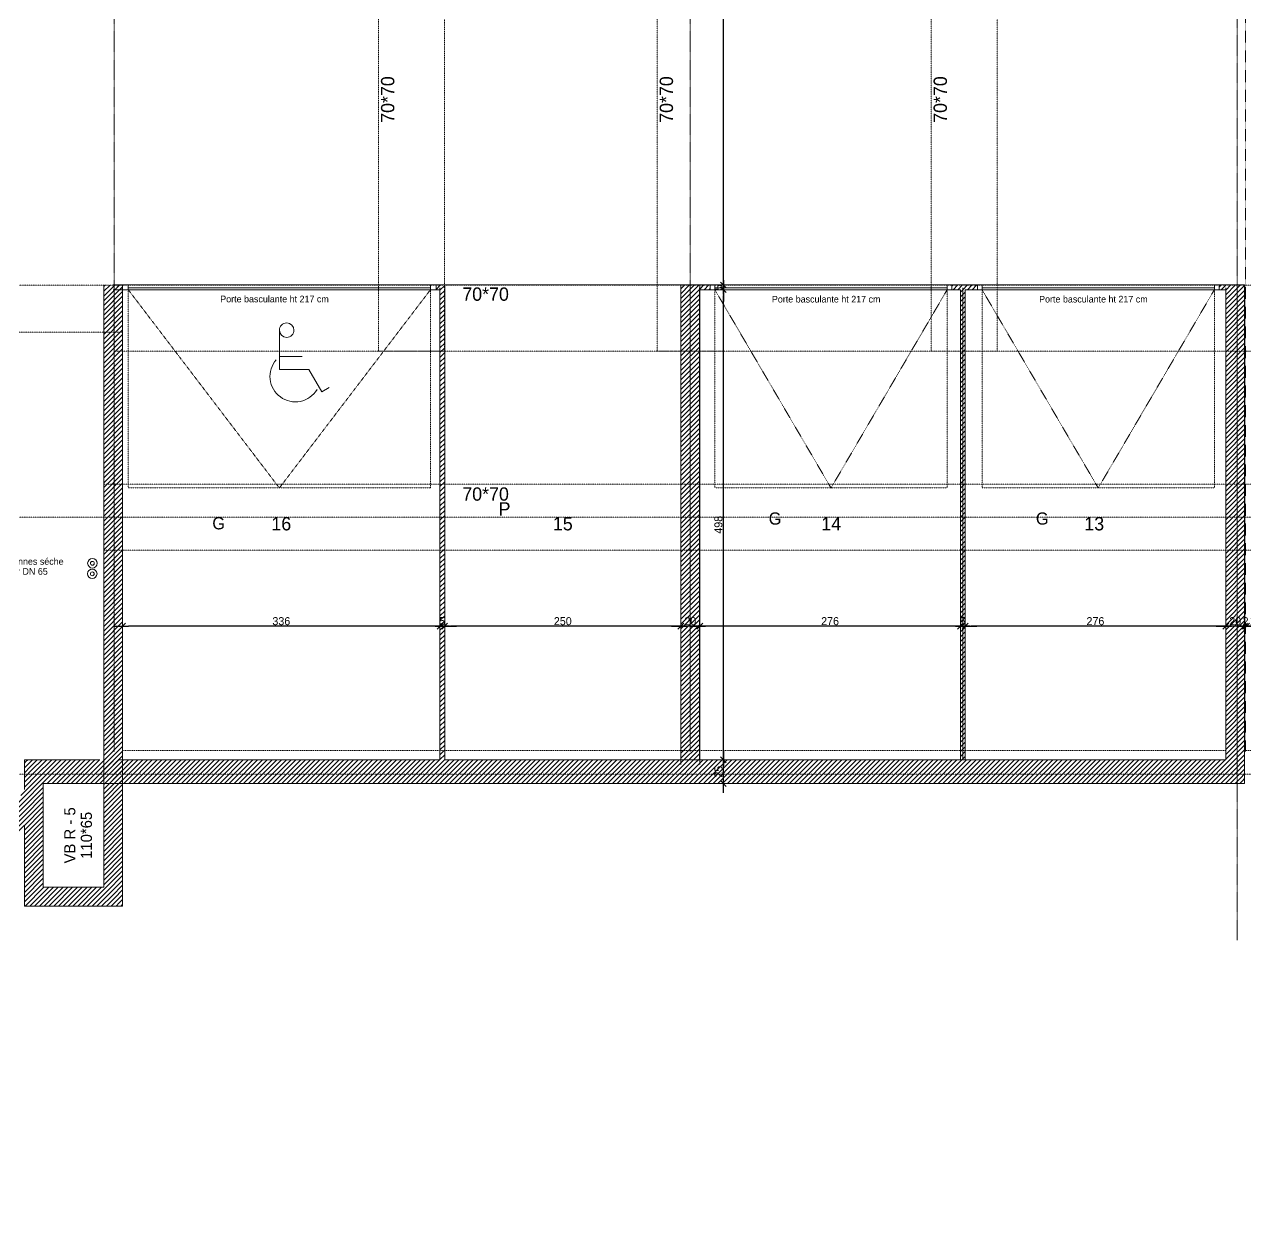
# Model space of a CAD drawing. Header units: millimetres. Extents: x -26249 to 60250, y -21218 to 23336.
# Drawn here: x 13909 to 15202, y -5840 to -4575 of the extents above; entities that cross this region are included whole.
import ezdxf

# ---------------------------------------------------------------- set-up
doc = ezdxf.new("R2010")
doc.units = ezdxf.units.MM
for name, pattern in [('Style de ligne -1', [0.41664, 0.20828, -0.20836]), ('Style de ligne -11', [0.3472222222222222, 0.20828, -0.1389422222222222]), ('Style de ligne -6', [1.0416400000000001, 0.625, -0.20828, 0.06943000000000005, -0.13893]), ('VW-01', [0.41656, 0.20828, -0.20828])]:
    doc.linetypes.add(name, pattern=pattern)
doc.layers.add('B BATI-structure', color=1, linetype='VW-01', lineweight=18, true_color=0xff0000)
doc.layers.add('C ANNOTATIONS-axes horizontaux', color=1, linetype='Style de ligne -1', lineweight=13, true_color=0xff0000)
for name, color, linetype, lineweight in [('B GÈnÈral_Hatch', 7, 'Continuous', 5), ('B Général', 7, 'Continuous', 5), ('C ANNOTATIONS-cotation', 7, 'Continuous', 5), ('C ANNOTATIONS-prestations', 7, 'Continuous', 5), ('C ANNOTATIONS-texte', 7, 'Continuous', 5)]:
    doc.layers.add(name, color=color, linetype=linetype, lineweight=lineweight)
doc.styles.add('Arial', font='arial.ttf')
doc.styles.add('Eurostile', font='')
doc.styles.get('Eurostile').set_extended_font_data('Eurostile')
doc.dimstyles.new('100é', dxfattribs={"dimtxt": 20.22960069444444, "dimasz": 6.232177734375, "dimexe": 10, "dimexo": 25, "dimgap": 1, "dimtad": 1, "dimdec": 1, "dimtxsty": 'Arial', "dimblk": 'VW_SLASH', "dimblk1": 'VW_SLASH', "dimblk2": 'VW_SLASH', "dimcen": 0, "dimdle": 10, "dimazin": 0, "dimtfac": 1, "dimtdec": 1, "dimtix": 1, "dimtmove": 0, "dimatfit": 0, "dimldrblk": 'VW_FILLEDARROW', "dimfxl": 25, "dimfxlon": 1, "dimfrac": 2, "dimtolj": 1, "dimarcsym": 0})
pattern_1 = [(45, (8993.103297041664, -8630.219421276397), (2.425347222222122, -2.645833333333339), [])]

# ---------------------------------------------------------------- blocks, each defined once
blk = doc.blocks.new('Porte basculante ht200.320')
at = {"layer": 'B Général', "color": 7, "linetype": 'Style de ligne -1', "lineweight": 5}
for p, q in [((-160, -2.500000000000091), (0, -212.5000000000001)), ((0, -212.5000000000001), (160, -2.500000000000091))]:
    blk.add_line(p, q, dxfattribs=at)
at = {"layer": 'B Général', "color": 7, "linetype": 'Continuous', "lineweight": 5, "flags": 128}
for points in [[(-166, 2.499999999999909), (166, 2.499999999999909), (166, -2.500000000000091), (-166, -2.500000000000091)], [(-160, 2.499999999999909), (160, 2.499999999999909), (160, -0.5000000000000909), (-160, -0.5000000000000909)]]:
    blk.add_lwpolyline(points, close=True, dxfattribs=at)
at = {"layer": 'B Général', "flags": 128}
for points in [[(-166, 2.499999999999909), (-160, 2.499999999999909), (-160, -2.499999999999909), (-166, -2.499999999999909)], [(160, 2.499999999999909), (166, 2.499999999999909), (166, -2.500000000000091), (160, -2.500000000000091)]]:
    blk.add_lwpolyline(points, close=True, dxfattribs=at)
at = {"layer": 'B Général', "color": 7, "linetype": 'Style de ligne -1', "lineweight": 5, "flags": 128}
blk.add_lwpolyline([(-160, -2.500000000000091), (160, -2.500000000000091), (160, -212.5000000000001), (-160, -212.5000000000001)], close=True, dxfattribs=at)
at = {"layer": 'B Général', "insert": (-71, -243.4166932508681), "char_height": 12.94150119357639, "attachment_point": 1, "line_spacing_factor": 0.8941417206159925, "style": 'Eurostile'}
blk.add_mtext('G', dxfattribs=at)
at = {"layer": 'C ANNOTATIONS-prestations', "insert": (-62.5811138648618, -8.82322347162345), "char_height": 7.059000651041666, "attachment_point": 1, "line_spacing_factor": 0.8941417206159927, "style": 'Eurostile'}
blk.add_mtext('Porte basculante ht 217 cm', dxfattribs=at)
blk = doc.blocks.new('Parking Spaces (2D)')
at = {"layer": 'B Général', "color": 7, "linetype": 'Continuous', "lineweight": 5}
for p, q in [((0, 0), (3.061616997868383e-14, 500)), ((278.5, 0), (278.5000000000001, 500)), ((557, 0), (557, 500)), ((0, 0), (557, 0))]:
    blk.add_line(p, q, dxfattribs=at)
at = {"layer": 'B Général', "color": 7, "extrusion": (0, 0, -1), "char_height": 14.11800130208333, "attachment_point": 5, "text_direction": (-1, 1.224646799147353e-16, 0), "line_spacing_factor": 0.8941417206159927, "style": 'Eurostile'}
for s, insert in [('13', (139.25, 250)), ('14', (417.75, 250))]:
    blk.add_mtext(s, dxfattribs=dict(at, insert=insert))
blk = doc.blocks.new('Parking Spaces (2D)-1')
at = {"layer": 'B Général', "color": 7, "linetype": 'Continuous', "lineweight": 5}
for p, q in [((0, 0), (3.061616997868383e-14, 500)), ((336, 0), (336.0000000000001, 500)), ((0, 0), (336, 0))]:
    blk.add_line(p, q, dxfattribs=at)
at = {"layer": 'B Général', "color": 7, "insert": (168, 250), "char_height": 14.11800130208333, "attachment_point": 5, "line_spacing_factor": 0.8941417206159927, "style": 'Eurostile'}
blk.add_mtext('16', dxfattribs=at)
blk = doc.blocks.new('Parking Spaces (2D)-2')
at = {"layer": 'B Général', "color": 7, "linetype": 'Continuous', "lineweight": 5}
for p, q in [((0, 0), (3.061616997868383e-14, 500)), ((250, 0), (250.0000000000001, 500)), ((0, 0), (250, 0))]:
    blk.add_line(p, q, dxfattribs=at)
at = {"layer": 'B Général', "color": 7, "insert": (125, 250), "char_height": 14.11800130208333, "attachment_point": 5, "line_spacing_factor": 0.8941417206159927, "style": 'Eurostile'}
blk.add_mtext('15', dxfattribs=at)
blk = doc.blocks.new('Hand.')
at = {"layer": 'B Général', "color": 7, "linetype": 'Continuous', "lineweight": 5}
for p, q in [((-21.33120548350926, 34.10697281318426), (-21.33120548350926, -7.404918915648887)), ((-21.33120548350926, 6.281718206983351), (2.650264731222705, 6.281718206983351)), ((-21.33120548350926, -7.404918915648887), (9.864536625747132, -7.404918915648887)), ((9.864536625747132, -7.404918915648887), (23.54046165502805, -31.09229102974641)), ((23.54046165502805, -31.09229102974641), (31.32298587851983, -26.59905233533937))]:
    blk.add_line(p, q, dxfattribs=at)
at = {"layer": 'B Général', "color": 7, "linetype": 'Continuous', "lineweight": 5, "flags": 128}
blk.add_lwpolyline([(-13.66024313675516, 26.43601046643016, -0.4142135623730951), (-21.33120548350926, 34.10697281318426, -0.4142135623730951), (-13.66024313675516, 41.77793515993835, -0.4142135623730951), (-5.989280790001066, 34.10697281318426, -0.4142135623730951)], format="xyb", close=True, dxfattribs=at)
blk.add_lwpolyline([(18.44175404205307, -28.81940461210615), (18.44175404205009, -28.81940461211111, -0.4406218276579611), (-20.35704550144003, -36.60313123860304), (-20.35704550144474, -36.6031312385996, -0.4406218276580906), (-24.64905437158377, 2.735296615985862)], format="xyb", dxfattribs=at)
blk = doc.blocks.new('Porte basculante ht200cm')
at = {"layer": 'B Général', "color": 7, "linetype": 'Style de ligne -1', "lineweight": 5}
for p, q in [((-123, -2.5), (0, -212.5)), ((0, -212.5), (123, -2.5))]:
    blk.add_line(p, q, dxfattribs=at)
at = {"layer": 'B Général', "color": 7, "linetype": 'Continuous', "lineweight": 5, "flags": 128}
for points in [[(-128, 2.5), (128, 2.5), (128, -2.5), (-128, -2.5)], [(-123, 2.5), (123, 2.5), (123, -0.5), (-123, -0.5)]]:
    blk.add_lwpolyline(points, close=True, dxfattribs=at)
at = {"layer": 'B Général', "flags": 128}
for points in [[(-128, 2.5), (-123, 2.5), (-123, -2.5), (-128, -2.5)], [(123, 2.5), (128, 2.5), (128, -2.5), (123, -2.5)]]:
    blk.add_lwpolyline(points, close=True, dxfattribs=at)
at = {"layer": 'B Général', "color": 7, "linetype": 'Style de ligne -1', "lineweight": 5, "flags": 128}
blk.add_lwpolyline([(-123, -2.5), (123, -2.5), (123, -212.5), (-123, -212.5)], close=True, dxfattribs=at)
at = {"layer": 'B Général', "insert": (-66, -238.416693250868), "char_height": 12.94150119357639, "attachment_point": 1, "line_spacing_factor": 0.8941417206159925, "style": 'Eurostile'}
blk.add_mtext('G', dxfattribs=at)
at = {"layer": 'C ANNOTATIONS-prestations', "insert": (-62.5811138648618, -8.981973471623414), "char_height": 7.059000651041666, "attachment_point": 1, "line_spacing_factor": 0.8941417206159927, "style": 'Eurostile'}
blk.add_mtext('Porte basculante ht 217 cm', dxfattribs=at)
blk = doc.blocks.new('xi.colonneef')
at = {"layer": 'B Général', "color": 7, "lineweight": 18}
for radius in [5, 2]:
    blk.add_circle((0, 0), radius, dxfattribs=at)
blk = doc.blocks.new('VW_SLASH')
at = {"color": 0, "linetype": 'ByBlock', "lineweight": -2}
blk.add_line((1.604575547459553, 0), (-1, 0), dxfattribs=at)
at = {"color": 0, "linetype": 'Continuous', "lineweight": 20, "flags": 128}
blk.add_lwpolyline([(0.5004275603173453, 0.5004275603173451), (-0.5004275603173451, -0.5004275603173453)], dxfattribs=at)
blk = doc.blocks.new('*D650')
at = {"layer": 'C ANNOTATIONS-cotation', "color": 0, "linetype": 'Continuous', "lineweight": -2, "transparency": 16777216}
blk.add_line((14342.83787053839, -5212.219421276397), (14019.29507442239, -5212.219421276397), dxfattribs=at)
at = {"layer": 'Defpoints', "color": 0, "linetype": 'Continuous', "transparency": 16777216}
for p in [(14013.06289668801, -5212.219421276397), (14013.06289668801, -5261.219421276397), (14349.07004827276, -5283.219421276397)]:
    blk.add_point(p, dxfattribs=at)
at = {"layer": 'C ANNOTATIONS-cotation', "color": 0, "linetype": 'Continuous', "lineweight": -2, "transparency": 16777216, "xscale": 6.232177734375, "yscale": 6.232177734375, "zscale": 6.232177734375, "rotation": 180}
blk.add_blockref('VW_SLASH', (14013.06289668801, -5212.219421276397), dxfattribs=at)
at = {"layer": 'C ANNOTATIONS-cotation', "color": 0, "linetype": 'Continuous', "lineweight": -2, "transparency": 16777216, "xscale": 6.232177734375, "yscale": 6.232177734375, "zscale": 6.232177734375}
blk.add_blockref('VW_SLASH', (14349.07004827276, -5212.219421276397), dxfattribs=at)
at = {"layer": 'C ANNOTATIONS-cotation', "color": 0, "linetype": 'Continuous', "lineweight": 5, "transparency": 16777216, "insert": (14181.06647248039, -5206.984020885772), "char_height": 8.47080078125, "attachment_point": 5, "style": 'Eurostile'}
blk.add_mtext('\\A1;336', dxfattribs=at)
blk = doc.blocks.new('VW_FILLEDARROW')
at = {"linetype": 'Continuous', "lineweight": 0}
blk.add_hatch(color=0, dxfattribs=at).paths.add_polyline_path([(-1.604477611940299, 0.4299184803932193), (0, 0), (-1.604477611940298, -0.4299184803932197)])
at = {"color": 0, "linetype": 'Continuous', "lineweight": 5, "flags": 128}
blk.add_lwpolyline([(-1.604477611940299, 0.4299184803932193), (0, 0), (-1.604477611940298, -0.4299184803932197)], close=True, dxfattribs=at)
blk = doc.blocks.new('*D651')
at = {"layer": 'C ANNOTATIONS-cotation', "color": 0, "linetype": 'Continuous', "lineweight": -2, "transparency": 16777216}
for p, q in [((14342.83787053839, -5212.219421276397), (14336.60569280401, -5212.219421276397)), ((14354.06721992768, -5212.219421276397), (14349.07004827276, -5212.219421276397)), ((14360.29939766205, -5212.219421276397), (14366.53157539643, -5212.219421276397))]:
    blk.add_line(p, q, dxfattribs=at)
at = {"layer": 'Defpoints', "color": 0, "linetype": 'Continuous', "transparency": 16777216}
for p in [(14349.07004827276, -5212.219421276397), (14349.07004827276, -5283.219421276397), (14354.06721992768, -5286.104539676555)]:
    blk.add_point(p, dxfattribs=at)
at = {"layer": 'C ANNOTATIONS-cotation', "color": 0, "linetype": 'Continuous', "lineweight": -2, "transparency": 16777216, "xscale": 6.232177734375, "yscale": 6.232177734375, "zscale": 6.232177734375}
blk.add_blockref('VW_SLASH', (14349.07004827276, -5212.219421276397), dxfattribs=at)
at = {"layer": 'C ANNOTATIONS-cotation', "color": 0, "linetype": 'Continuous', "lineweight": -2, "transparency": 16777216, "xscale": 6.232177734375, "yscale": 6.232177734375, "zscale": 6.232177734375, "rotation": 180}
blk.add_blockref('VW_SLASH', (14354.06721992768, -5212.219421276397), dxfattribs=at)
at = {"layer": 'C ANNOTATIONS-cotation', "color": 0, "linetype": 'Continuous', "lineweight": 5, "transparency": 16777216, "insert": (14351.56863410022, -5206.984020885772), "char_height": 8.47080078125, "attachment_point": 5, "style": 'Eurostile'}
blk.add_mtext('\\A1;5', dxfattribs=at)
blk = doc.blocks.new('*D652')
at = {"layer": 'C ANNOTATIONS-cotation', "color": 0, "linetype": 'Continuous', "lineweight": -2, "transparency": 16777216}
blk.add_line((14597.8350421933, -5212.219421276397), (14360.29939766205, -5212.219421276397), dxfattribs=at)
at = {"layer": 'Defpoints', "color": 0, "linetype": 'Continuous', "transparency": 16777216}
for p in [(14354.06721992768, -5212.219421276397), (14604.06721992768, -5274.719421276397), (14354.06721992768, -5286.104539676555)]:
    blk.add_point(p, dxfattribs=at)
at = {"layer": 'C ANNOTATIONS-cotation', "color": 0, "linetype": 'Continuous', "lineweight": -2, "transparency": 16777216, "xscale": 6.232177734375, "yscale": 6.232177734375, "zscale": 6.232177734375, "rotation": 180}
blk.add_blockref('VW_SLASH', (14354.06721992768, -5212.219421276397), dxfattribs=at)
at = {"layer": 'C ANNOTATIONS-cotation', "color": 0, "linetype": 'Continuous', "lineweight": -2, "transparency": 16777216, "xscale": 6.232177734375, "yscale": 6.232177734375, "zscale": 6.232177734375}
blk.add_blockref('VW_SLASH', (14604.06721992768, -5212.219421276397), dxfattribs=at)
at = {"layer": 'C ANNOTATIONS-cotation', "color": 0, "linetype": 'Continuous', "lineweight": 5, "transparency": 16777216, "insert": (14479.06721992768, -5206.984020885772), "char_height": 8.47080078125, "attachment_point": 5, "style": 'Eurostile'}
blk.add_mtext('\\A1;250', dxfattribs=at)
blk = doc.blocks.new('*D653')
at = {"layer": 'C ANNOTATIONS-cotation', "color": 0, "linetype": 'Continuous', "lineweight": -2, "transparency": 16777216}
blk.add_line((14617.83584297191, -5212.219421276397), (14610.29939766205, -5212.219421276397), dxfattribs=at)
at = {"layer": 'Defpoints', "color": 0, "linetype": 'Continuous', "transparency": 16777216}
for p in [(14604.06721992768, -5212.219421276397), (14604.06721992768, -5274.719421276397), (14624.06802070629, -5280.719421276397)]:
    blk.add_point(p, dxfattribs=at)
at = {"layer": 'C ANNOTATIONS-cotation', "color": 0, "linetype": 'Continuous', "lineweight": -2, "transparency": 16777216, "xscale": 6.232177734375, "yscale": 6.232177734375, "zscale": 6.232177734375, "rotation": 180}
blk.add_blockref('VW_SLASH', (14604.06721992768, -5212.219421276397), dxfattribs=at)
at = {"layer": 'C ANNOTATIONS-cotation', "color": 0, "linetype": 'Continuous', "lineweight": -2, "transparency": 16777216, "xscale": 6.232177734375, "yscale": 6.232177734375, "zscale": 6.232177734375}
blk.add_blockref('VW_SLASH', (14624.06802070629, -5212.219421276397), dxfattribs=at)
at = {"layer": 'C ANNOTATIONS-cotation', "color": 0, "linetype": 'Continuous', "lineweight": 5, "transparency": 16777216, "insert": (14614.06762031698, -5206.984020885772), "char_height": 8.47080078125, "attachment_point": 5, "style": 'Eurostile'}
blk.add_mtext('\\A1;20', dxfattribs=at)
blk = doc.blocks.new('*D654')
at = {"layer": 'C ANNOTATIONS-cotation', "color": 0, "linetype": 'Continuous', "lineweight": -2, "transparency": 16777216}
blk.add_line((14893.79752060093, -5212.219421276397), (14630.30019844066, -5212.219421276397), dxfattribs=at)
at = {"layer": 'Defpoints', "color": 0, "linetype": 'Continuous', "transparency": 16777216}
for p in [(14624.06802070629, -5212.219421276397), (14624.06802070629, -5280.719421276397), (14900.02969833531, -5311.383873780074)]:
    blk.add_point(p, dxfattribs=at)
at = {"layer": 'C ANNOTATIONS-cotation', "color": 0, "linetype": 'Continuous', "lineweight": -2, "transparency": 16777216, "xscale": 6.232177734375, "yscale": 6.232177734375, "zscale": 6.232177734375, "rotation": 180}
blk.add_blockref('VW_SLASH', (14624.06802070629, -5212.219421276397), dxfattribs=at)
at = {"layer": 'C ANNOTATIONS-cotation', "color": 0, "linetype": 'Continuous', "lineweight": -2, "transparency": 16777216, "xscale": 6.232177734375, "yscale": 6.232177734375, "zscale": 6.232177734375}
blk.add_blockref('VW_SLASH', (14900.02969833531, -5212.219421276397), dxfattribs=at)
at = {"layer": 'C ANNOTATIONS-cotation', "color": 0, "linetype": 'Continuous', "lineweight": 5, "transparency": 16777216, "insert": (14762.0488595208, -5206.984020885772), "char_height": 8.47080078125, "attachment_point": 5, "style": 'Eurostile'}
blk.add_mtext('\\A1;276', dxfattribs=at)
blk = doc.blocks.new('*D655')
at = {"layer": 'C ANNOTATIONS-cotation', "color": 0, "linetype": 'Continuous', "lineweight": -2, "transparency": 16777216}
for p, q in [((14893.79752060093, -5212.219421276397), (14887.56534286656, -5212.219421276397)), ((14905.0296983353, -5212.219421276397), (14900.02969833531, -5212.219421276397)), ((14911.26187606968, -5212.219421276397), (14917.49405380405, -5212.219421276397))]:
    blk.add_line(p, q, dxfattribs=at)
at = {"layer": 'Defpoints', "color": 0, "linetype": 'Continuous', "transparency": 16777216}
for p in [(14900.02969833531, -5212.219421276397), (14900.02969833531, -5311.383873780074), (14905.0296983353, -5311.219421276397)]:
    blk.add_point(p, dxfattribs=at)
at = {"layer": 'C ANNOTATIONS-cotation', "color": 0, "linetype": 'Continuous', "lineweight": -2, "transparency": 16777216, "xscale": 6.232177734375, "yscale": 6.232177734375, "zscale": 6.232177734375}
blk.add_blockref('VW_SLASH', (14900.02969833531, -5212.219421276397), dxfattribs=at)
at = {"layer": 'C ANNOTATIONS-cotation', "color": 0, "linetype": 'Continuous', "lineweight": -2, "transparency": 16777216, "xscale": 6.232177734375, "yscale": 6.232177734375, "zscale": 6.232177734375, "rotation": 180}
blk.add_blockref('VW_SLASH', (14905.0296983353, -5212.219421276397), dxfattribs=at)
at = {"layer": 'C ANNOTATIONS-cotation', "color": 0, "linetype": 'Continuous', "lineweight": 5, "transparency": 16777216, "insert": (14902.52969833531, -5206.984020885772), "char_height": 8.47080078125, "attachment_point": 5, "style": 'Eurostile'}
blk.add_mtext('\\A1;5', dxfattribs=at)
blk = doc.blocks.new('*D656')
at = {"layer": 'C ANNOTATIONS-cotation', "color": 0, "linetype": 'Continuous', "lineweight": -2, "transparency": 16777216}
blk.add_line((15174.75919823397, -5212.219421276397), (14911.26187606968, -5212.219421276397), dxfattribs=at)
at = {"layer": 'Defpoints', "color": 0, "linetype": 'Continuous', "transparency": 16777216}
for p in [(14905.0296983353, -5212.219421276397), (15180.99137596835, -5300.819421289743), (14905.0296983353, -5311.219421276397)]:
    blk.add_point(p, dxfattribs=at)
at = {"layer": 'C ANNOTATIONS-cotation', "color": 0, "linetype": 'Continuous', "lineweight": -2, "transparency": 16777216, "xscale": 6.232177734375, "yscale": 6.232177734375, "zscale": 6.232177734375, "rotation": 180}
blk.add_blockref('VW_SLASH', (14905.0296983353, -5212.219421276397), dxfattribs=at)
at = {"layer": 'C ANNOTATIONS-cotation', "color": 0, "linetype": 'Continuous', "lineweight": -2, "transparency": 16777216, "xscale": 6.232177734375, "yscale": 6.232177734375, "zscale": 6.232177734375}
blk.add_blockref('VW_SLASH', (15180.99137596835, -5212.219421276397), dxfattribs=at)
at = {"layer": 'C ANNOTATIONS-cotation', "color": 0, "linetype": 'Continuous', "lineweight": 5, "transparency": 16777216, "insert": (15043.01053715183, -5206.984020885772), "char_height": 8.47080078125, "attachment_point": 5, "style": 'Eurostile'}
blk.add_mtext('\\A1;276', dxfattribs=at)
blk = doc.blocks.new('*D657')
at = {"layer": 'C ANNOTATIONS-cotation', "color": 0, "linetype": 'Continuous', "lineweight": -2, "transparency": 16777216}
blk.add_line((15194.75919825426, -5212.219421276397), (15187.22355370272, -5212.219421276397), dxfattribs=at)
at = {"layer": 'Defpoints', "color": 0, "linetype": 'Continuous', "transparency": 16777216}
for p in [(15180.99137596835, -5212.219421276397), (15180.99137596835, -5300.819421289743), (15200.99137598864, -5300.819421289714)]:
    blk.add_point(p, dxfattribs=at)
at = {"layer": 'C ANNOTATIONS-cotation', "color": 0, "linetype": 'Continuous', "lineweight": -2, "transparency": 16777216, "xscale": 6.232177734375, "yscale": 6.232177734375, "zscale": 6.232177734375, "rotation": 180}
blk.add_blockref('VW_SLASH', (15180.99137596835, -5212.219421276397), dxfattribs=at)
at = {"layer": 'C ANNOTATIONS-cotation', "color": 0, "linetype": 'Continuous', "lineweight": -2, "transparency": 16777216, "xscale": 6.232177734375, "yscale": 6.232177734375, "zscale": 6.232177734375}
blk.add_blockref('VW_SLASH', (15200.99137598864, -5212.219421276397), dxfattribs=at)
at = {"layer": 'C ANNOTATIONS-cotation', "color": 0, "linetype": 'Continuous', "lineweight": 5, "transparency": 16777216, "insert": (15190.99137597849, -5206.984020885772), "char_height": 8.47080078125, "attachment_point": 5, "style": 'Eurostile'}
blk.add_mtext('\\A1;20', dxfattribs=at)
blk = doc.blocks.new('*D658')
at = {"layer": 'C ANNOTATIONS-cotation', "color": 0, "linetype": 'Continuous', "lineweight": -2, "transparency": 16777216}
for p, q in [((15194.75919825426, -5212.219421276397), (15188.52702051989, -5212.219421276397)), ((15202.99137598276, -5212.219421276397), (15200.99137598864, -5212.219421276397)), ((15209.22355371714, -5212.219421276397), (15215.45573145151, -5212.219421276397))]:
    blk.add_line(p, q, dxfattribs=at)
at = {"layer": 'Defpoints', "color": 0, "linetype": 'Continuous', "transparency": 16777216}
for p in [(15200.99137598864, -5212.219421276397), (15200.99137598864, -5300.819421289714), (15202.99137598276, -5300.819421289714)]:
    blk.add_point(p, dxfattribs=at)
at = {"layer": 'C ANNOTATIONS-cotation', "color": 0, "linetype": 'Continuous', "lineweight": -2, "transparency": 16777216, "xscale": 6.232177734375, "yscale": 6.232177734375, "zscale": 6.232177734375, "rotation": 180}
blk.add_blockref('VW_SLASH', (15202.99137598276, -5212.219421276397), dxfattribs=at)
at = {"layer": 'C ANNOTATIONS-cotation', "color": 0, "linetype": 'Continuous', "lineweight": -2, "transparency": 16777216, "xscale": 6.232177734375, "yscale": 6.232177734375, "zscale": 6.232177734375}
blk.add_blockref('VW_SLASH', (15200.99137598864, -5212.219421276397), dxfattribs=at)
at = {"layer": 'C ANNOTATIONS-cotation', "color": 0, "linetype": 'Continuous', "lineweight": 5, "transparency": 16777216, "insert": (15201.9913759857, -5206.984020885772), "char_height": 8.47080078125, "attachment_point": 5, "style": 'Eurostile'}
blk.add_mtext('\\A1;2', dxfattribs=at)
blk = doc.blocks.new('*D659')
at = {"layer": 'C ANNOTATIONS-cotation', "color": 0, "linetype": 'Continuous', "lineweight": -2, "transparency": 16777216}
blk.add_line((15216.75919822798, -5212.219421276397), (15209.22355371714, -5212.219421276397), dxfattribs=at)
at = {"layer": 'Defpoints', "color": 0, "linetype": 'Continuous', "transparency": 16777216}
for p in [(15202.99137598276, -5212.219421276397), (15202.99137598276, -5300.819421289714), (15222.99137596236, -5296.219421276397)]:
    blk.add_point(p, dxfattribs=at)
at = {"layer": 'C ANNOTATIONS-cotation', "color": 0, "linetype": 'Continuous', "lineweight": -2, "transparency": 16777216, "xscale": 6.232177734375, "yscale": 6.232177734375, "zscale": 6.232177734375, "rotation": 180}
blk.add_blockref('VW_SLASH', (15202.99137598276, -5212.219421276397), dxfattribs=at)
at = {"layer": 'C ANNOTATIONS-cotation', "color": 0, "linetype": 'Continuous', "lineweight": -2, "transparency": 16777216, "xscale": 6.232177734375, "yscale": 6.232177734375, "zscale": 6.232177734375}
blk.add_blockref('VW_SLASH', (15222.99137596236, -5212.219421276397), dxfattribs=at)
at = {"layer": 'C ANNOTATIONS-cotation', "color": 0, "linetype": 'Continuous', "lineweight": 5, "transparency": 16777216, "insert": (15212.99137597256, -5206.984020885772), "char_height": 8.47080078125, "attachment_point": 5, "style": 'Eurostile'}
blk.add_mtext('\\A1;20', dxfattribs=at)
blk = doc.blocks.new('*D679')
at = {"layer": 'C ANNOTATIONS-cotation', "color": 0, "linetype": 'Continuous', "lineweight": -2, "transparency": 16777216}
blk.add_line((14649.10329704166, -4844.598392180698), (14649.10329704166, -4257.062694505697), dxfattribs=at)
at = {"layer": 'Defpoints', "color": 0, "linetype": 'Continuous', "transparency": 16777216}
for p in [(14649.10329704166, -4250.830516771322), (14677.10329704166, -4250.830516771322), (14683.10329704166, -4850.830569915073)]:
    blk.add_point(p, dxfattribs=at)
at = {"layer": 'C ANNOTATIONS-cotation', "color": 0, "linetype": 'Continuous', "lineweight": -2, "transparency": 16777216, "xscale": 6.232177734375, "yscale": 6.232177734375, "zscale": 6.232177734375}
for p, rotation in [((14649.10329704166, -4250.830516771322), 90), ((14649.10329704166, -4850.830569915073), 270)]:
    blk.add_blockref('VW_SLASH', p, dxfattribs=dict(at, rotation=rotation))
at = {"layer": 'C ANNOTATIONS-cotation', "color": 0, "linetype": 'Continuous', "lineweight": 5, "transparency": 16777216, "insert": (14643.86789665104, -4550.830543343195), "char_height": 8.47080078125, "attachment_point": 5, "rotation": 90, "style": 'Eurostile'}
blk.add_mtext('\\A1;600', dxfattribs=at)
blk = doc.blocks.new('*D680')
at = {"layer": 'C ANNOTATIONS-cotation', "color": 0, "linetype": 'Continuous', "lineweight": -2, "transparency": 16777216}
for p, q in [((14649.10329704166, -4844.598392180698), (14649.10329704166, -4838.366214446323)), ((14649.10329704166, -4855.830569915073), (14649.10329704166, -4850.830569915073)), ((14649.10329704166, -4862.062747649448), (14649.10329704166, -4868.294925383823))]:
    blk.add_line(p, q, dxfattribs=at)
at = {"layer": 'Defpoints', "color": 0, "linetype": 'Continuous', "transparency": 16777216}
for p in [(14649.10329704166, -4850.830569915073), (14683.10329704166, -4850.830569915073), (14683.10329704166, -4855.830569915073)]:
    blk.add_point(p, dxfattribs=at)
at = {"layer": 'C ANNOTATIONS-cotation', "color": 0, "linetype": 'Continuous', "lineweight": -2, "transparency": 16777216, "xscale": 6.232177734375, "yscale": 6.232177734375, "zscale": 6.232177734375}
for p, rotation in [((14649.10329704166, -4850.830569915073), 270), ((14649.10329704166, -4855.830569915073), 90)]:
    blk.add_blockref('VW_SLASH', p, dxfattribs=dict(at, rotation=rotation))
at = {"layer": 'C ANNOTATIONS-cotation', "color": 0, "linetype": 'Continuous', "lineweight": 5, "transparency": 16777216, "insert": (14643.86789665104, -4853.330569915071), "char_height": 8.47080078125, "attachment_point": 5, "rotation": 90, "style": 'Eurostile'}
blk.add_mtext('\\A1;5', dxfattribs=at)
blk = doc.blocks.new('*D681')
at = {"layer": 'C ANNOTATIONS-cotation', "color": 0, "linetype": 'Continuous', "lineweight": -2, "transparency": 16777216}
blk.add_line((14649.10329704166, -5347.598338739026), (14649.10329704166, -4862.062747649448), dxfattribs=at)
at = {"layer": 'Defpoints', "color": 0, "linetype": 'Continuous', "transparency": 16777216}
for p in [(14649.10329704166, -4855.830569915073), (14683.10329704166, -4855.830569915073), (14702.60329704166, -5353.830516473401)]:
    blk.add_point(p, dxfattribs=at)
at = {"layer": 'C ANNOTATIONS-cotation', "color": 0, "linetype": 'Continuous', "lineweight": -2, "transparency": 16777216, "xscale": 6.232177734375, "yscale": 6.232177734375, "zscale": 6.232177734375}
for p, rotation in [((14649.10329704166, -4855.830569915073), 90), ((14649.10329704166, -5353.830516473401), 270)]:
    blk.add_blockref('VW_SLASH', p, dxfattribs=dict(at, rotation=rotation))
at = {"layer": 'C ANNOTATIONS-cotation', "color": 0, "linetype": 'Continuous', "lineweight": 5, "transparency": 16777216, "insert": (14643.86789665104, -5104.830543194234), "char_height": 8.47080078125, "attachment_point": 5, "rotation": 90, "style": 'Eurostile'}
blk.add_mtext('\\A1;498', dxfattribs=at)
blk = doc.blocks.new('*D682')
at = {"layer": 'C ANNOTATIONS-cotation', "color": 0, "linetype": 'Continuous', "lineweight": -2, "transparency": 16777216}
blk.add_line((14649.10329704166, -5372.560640654106), (14649.10329704166, -5360.062694207776), dxfattribs=at)
at = {"layer": 'Defpoints', "color": 0, "linetype": 'Continuous', "transparency": 16777216}
for p in [(14649.10329704166, -5353.830516473401), (14702.60329704166, -5353.830516473401), (14702.60329704166, -5378.792818388481)]:
    blk.add_point(p, dxfattribs=at)
at = {"layer": 'C ANNOTATIONS-cotation', "color": 0, "linetype": 'Continuous', "lineweight": -2, "transparency": 16777216, "xscale": 6.232177734375, "yscale": 6.232177734375, "zscale": 6.232177734375}
for p, rotation in [((14649.10329704166, -5353.830516473401), 90), ((14649.10329704166, -5378.792818388481), 270)]:
    blk.add_blockref('VW_SLASH', p, dxfattribs=dict(at, rotation=rotation))
at = {"layer": 'C ANNOTATIONS-cotation', "color": 0, "linetype": 'Continuous', "lineweight": 5, "transparency": 16777216, "insert": (14643.86789665104, -5366.311667430939), "char_height": 8.47080078125, "attachment_point": 5, "rotation": 90, "style": 'Eurostile'}
blk.add_mtext('\\A1;25', dxfattribs=at)
blk = doc.blocks.new('Groupe-63-1')
at = {"layer": 'B Général', "color": 1, "linetype": 'Style de ligne -11', "lineweight": 13}
blk.add_line((-1456.924575214318, -1173.929897176183), (-1456.924575214318, 946.0701028238575), dxfattribs=at)

msp = doc.modelspace()

# ---------------------------------------------------------------- hatches: boundary and pattern name
at = {"layer": 'B GÈnÈral_Hatch', "linetype": 'Continuous', "lineweight": 5}
h = msp.add_hatch(dxfattribs=at)
h.set_pattern_fill('50_BETON', style=0, pattern_type=2)
h.set_pattern_definition(pattern_1)
edge = h.paths.add_edge_path()
edge.add_line((13909.06939541267, -5423.13846420421), (13909.06939541265, -5385.257687125907))
edge.add_line((13909.06939541265, -5385.257687125908), (13909.06939541166, -5385.25768712756))
edge.add_arc((13144.05377476975, -4928.495057118629), 890.9999999993312, 245.3290232851314, 329.16013142438726, ccw=False)
edge.add_line((12772.1443037817, -5738.164338608425), (12772.14430378309, -5738.16433860906))
edge.add_line((12772.14430378309, -5738.164338609062), (12772.1443037817, -5738.164338608425))
edge.add_arc((13144.05377476975, -4928.495057118627), 890.9999999993319, 161.4979151460762, 245.3290232851314, ccw=False)
edge.add_line((12299.10768597708, -4645.745862543661), (12299.10768597771, -4645.745862541768))
edge.add_line((12299.10768597772, -4645.745862541769), (12280.04859103491, -4639.67670161103))
edge.add_arc((13144.05377476666, -4928.495057119913), 910.9999999968106, 161.5163264275236, 244.3152232521128)
edge.add_arc((13144.05377477177, -4928.495057122496), 910.9999999966991, 244.3152232517529, 327.1141200763548)
h = msp.add_hatch(dxfattribs=at)
h.set_pattern_fill('50_BETON', style=0, pattern_type=2)
h.set_pattern_definition(pattern_1)
h.paths.add_polyline_path([(13993.06925368764, -4850.848516930457), (13993.06420182325, -5488.830517377952), (14013.06404345376, -5508.830515508622), (14013.06925368702, -4850.84867530058)])
h = msp.add_hatch(dxfattribs=at)
h.set_pattern_fill('50_BETON', style=0, pattern_type=2)
h.set_pattern_definition(pattern_1)
h.paths.add_polyline_path([(14003.06923369724, -4850.830650671731), (14003.0692343691, -4855.830650671731), (14012.99891948009, -4855.830649337457), (14012.99891880822, -4850.830649337457)])
h = msp.add_hatch(dxfattribs=at)
h.set_pattern_fill('50_BETON', style=0, pattern_type=2)
h.set_pattern_definition(pattern_1)
h.paths.add_polyline_path([(14349.0672199206, -4855.830604179186), (14354.0672199206, -4850.830603507324), (14344.99891880822, -4850.830604725852), (14344.99891948008, -4855.830604725852)])
h = msp.add_hatch(dxfattribs=at)
h.set_pattern_fill('50_BETON', style=0, pattern_type=2)
h.set_pattern_definition(pattern_1)
h.paths.add_polyline_path([(14354.0672199206, -4850.830603507324), (14349.0672199206, -4855.830604179186), (14349.0672199206, -5353.792818554555), (14354.0672199206, -5353.792818554555)])
h = msp.add_hatch(dxfattribs=at)
h.set_pattern_fill('50_BETON', style=0, pattern_type=2)
h.set_pattern_definition(pattern_1)
h.paths.add_polyline_path([(14624.06802067405, -4850.830569912034), (14604.06802067405, -4850.830569912034), (14604.06802067405, -5358.792818908059), (14624.06802067405, -5358.792818908056)])
h = msp.add_hatch(dxfattribs=at)
h.set_pattern_fill('50_BETON', style=0, pattern_type=2)
h.set_pattern_definition(pattern_1)
h.paths.add_polyline_path([(14624.06802067405, -4850.830569912034), (14624.06802067405, -4855.830569912034), (14635.06802066186, -4855.830569912034), (14635.06802066186, -4850.830569912034)])
h = msp.add_hatch(dxfattribs=at)
h.set_pattern_fill('50_BETON', style=0, pattern_type=2)
h.set_pattern_definition(pattern_1)
h.paths.add_polyline_path([(14891.06802066186, -4850.830569912036), (14891.06802066186, -4855.830569912036), (14917.99137598604, -4855.830569912036), (14917.99137598604, -4850.830569912036)])
h = msp.add_hatch(dxfattribs=at)
h.set_pattern_fill('50_BETON', style=0, pattern_type=2)
h.set_pattern_definition(pattern_1)
h.paths.add_polyline_path([(14900.02969833724, -5353.792818554561), (14905.02969833724, -5353.792818554561), (14905.02969833725, -4855.830569912036), (14900.02969833725, -4855.830569912036)])
h = msp.add_hatch(dxfattribs=at)
h.set_pattern_fill('50_BETON', style=0, pattern_type=2)
h.set_pattern_definition(pattern_1)
h.paths.add_polyline_path([(15173.99137598604, -4850.830569912037), (15173.99137598604, -4855.830569912037), (15180.99137597066, -4855.830569912037), (15180.99137597066, -4850.830569912037)])
h = msp.add_hatch(dxfattribs=at)
h.set_pattern_fill('50_BETON', style=0, pattern_type=2)
h.set_pattern_definition(pattern_1)
h.paths.add_polyline_path([(15180.99137597066, -4850.830522903208), (15180.99137597066, -5353.792818554562), (15200.99137597066, -5378.792818554564), (15200.99137597066, -4850.830522903208)])
h = msp.add_hatch(dxfattribs=at)
h.set_pattern_fill('50_BETON', style=0, pattern_type=2)
h.set_pattern_definition(pattern_1)
h.paths.add_polyline_path([(13909.06939541265, -5353.792818554552), (13929.06939541265, -5378.792818554552), (15200.99137597066, -5378.792818554564), (15180.99137597066, -5353.792818554562)])
h = msp.add_hatch(dxfattribs=at)
h.set_pattern_fill('50_BETON', style=0, pattern_type=2)
h.set_pattern_definition(pattern_1)
h.paths.add_polyline_path([(13909.06939541265, -5508.83052522871), (13929.06939541265, -5488.830523359366), (13929.06939541265, -5378.792818554552), (13909.06939541265, -5353.792818554552)])
h = msp.add_hatch(dxfattribs=at)
h.set_pattern_fill('50_BETON', style=0, pattern_type=2)
h.set_pattern_definition(pattern_1)
h.paths.add_polyline_path([(14013.06404345376, -5508.83051550862), (13993.06420182325, -5488.83051737795), (13929.06939541265, -5488.830523359366), (13909.06939541265, -5508.83052522871)])

# ---------------------------------------------------------------- linework, layer by layer
at = {"layer": 'B BATI-structure', "flags": 128}
for points in [[(14353.99137591842, -4920.848585299182), (14353.99137591842, -4180.830516771326), (14283.99137591842, -4180.830516771326), (14283.99137591842, -4920.848585299182)], [(14649.06802071084, -4920.848585299182), (14649.06802071084, -4180.830516771326), (14579.06802071084, -4180.830516771326), (14579.06802071084, -4920.848585299182)], [(14939.06802071539, -4920.848585299182), (14939.06802071539, -4180.830516771326), (14869.06802071539, -4180.830516771326), (14869.06802071539, -4920.848585299182)], [(13454.05135690976, -4900.848585299182), (14013.06479711879, -4900.848585299182), (14013.06479711879, -4850.848585299182), (13454.05135690976, -4850.848585299182)]]:
    msp.add_lwpolyline(points, close=True, dxfattribs=at)
for points in [[(15200.99137597066, -4850.848585299182), (14004.06802070119, -4850.848585299182), (14004.06802070119, -4920.848585299182), (15200.99137597066, -4920.848585299182)], [(15200.99137597066, -4850.848585299182), (16049.58750994223, -4850.848585299182), (16049.58750994223, -4920.848585299182), (15200.99137597066, -4920.848585299182)], [(15200.99137597066, -5131.830516893822), (13993.06216364541, -5131.830516893822), (13993.06216364541, -5061.830516893822), (15200.99137597066, -5061.830516893822)], [(15200.99137597066, -5131.830516893822), (16067.58750994223, -5131.830516893822), (16067.58750994223, -5061.830516893822), (15200.99137597066, -5061.830516893822)]]:
    msp.add_lwpolyline(points, dxfattribs=at)
at = {"layer": 'B Général', "color": 1, "linetype": 'Style de ligne -6', "lineweight": 13, "true_color": 0xff0000}
for p, q in [((14004.06802070119, -5344.830516412861), (14004.06802070119, -2809.830516412861)), ((14614.06802067554, -5344.830516412207), (14614.06802067554, -2809.830516412206))]:
    msp.add_line(p, q, dxfattribs=at)
at = {"layer": 'B Général', "color": 7, "linetype": 'Continuous', "lineweight": 18}
for p, q in [((13993.06420182325, -5488.83051737795), (13993.06925368764, -4850.848516930457)), ((14003.06923369724, -4850.830650671731), (14012.99891880822, -4850.830649337457)), ((14003.0692343691, -4855.830650671731), (14012.99891948009, -4855.830649337457)), ((14013.06404345376, -5508.83051550862), (14013.06925368702, -4850.84867530058)), ((14344.99891880822, -4850.830604725852), (14354.0672199206, -4850.830603507324)), ((14344.99891948008, -4855.830604725852), (14349.0672199206, -4855.830604179186)), ((14349.0672199206, -5353.792818554555), (14349.0672199206, -4855.830604179186)), ((14354.0672199206, -5353.792818554555), (14354.0672199206, -4850.830603507324)), ((14604.06802067405, -4850.830569912034), (14604.06802067405, -5358.792818908059)), ((14624.06802067405, -4850.830569912034), (14624.06802067405, -5358.792818908056)), ((14624.06802067405, -4850.830569912034), (14635.06802066186, -4850.830569912034)), ((14624.06802067405, -4855.830569912034), (14635.06802066186, -4855.830569912034)), ((14891.06802066186, -4850.830569912036), (14917.99137598604, -4850.830569912036)), ((14891.06802066186, -4855.830569912036), (14900.02969833724, -4855.830569912036)), ((14900.02969833724, -5353.792818554561), (14900.02969833725, -4855.830569912036)), ((14905.02969833724, -4855.830569912036), (14917.99137598604, -4855.830569912036)), ((14905.02969833724, -5353.792818554561), (14905.02969833725, -4855.830569912036)), ((15173.99137598604, -4850.830569912037), (15180.99137597066, -4850.830569912037)), ((15173.99137598604, -4855.830569912037), (15180.99137597066, -4855.830569912037)), ((15180.99137597066, -4850.830569912037), (15180.99137597066, -4850.830522903208)), ((15180.99137597066, -5353.792818554562), (15180.99137597066, -4855.830569912037)), ((15200.99137597066, -5378.792818554564), (15200.99137597066, -4850.830522903208)), ((13989.06723609202, -5353.792818554552), (13909.06939541265, -5353.792818554552)), ((13909.06939541265, -5353.792818554553), (13909.06939541265, -5385.257687128229)), ((14349.0672199206, -5353.792818554555), (14009.06723609264, -5353.792818554552)), ((14901.56802070636, -5353.792818554561), (14354.0672199206, -5353.792818554555)), ((15180.99137597066, -5353.792818554562), (14906.56802070636, -5353.792818554561)), ((15200.99137597066, -5378.792818554562), (13929.06939541265, -5378.792818554552)), ((13929.06939541265, -5378.792818554552), (13929.06939541265, -5488.830523359366)), ((13909.06939541265, -5423.138464204229), (13909.06939541265, -5508.83052522871)), ((13929.06939541265, -5488.830523359366), (13993.06420182325, -5488.83051737795)), ((13909.06939541265, -5508.83052522871), (14013.06404345376, -5508.83051550862))]:
    msp.add_line(p, q, dxfattribs=at)
at = {"layer": 'B Général', "color": 7, "linetype": 'Continuous', "lineweight": 5}
for p, q in [((13993.06420182325, -5488.83051737795), (13993.06925368764, -4850.848516930457)), ((14003.06923369724, -4850.830650671731), (14012.99891880822, -4850.830649337457)), ((14003.0692343691, -4855.830650671731), (14012.99891948009, -4855.830649337457)), ((14012.99891948009, -4855.830649337457), (14012.99891880822, -4850.830649337457)), ((14013.06404345376, -5508.83051550862), (14013.06925368702, -4850.84867530058)), ((14344.99891880822, -4850.830604725852), (14354.0672199206, -4850.830603507324)), ((14344.99891948008, -4855.830604725852), (14344.99891880822, -4850.830604725852)), ((14344.99891948008, -4855.830604725852), (14349.0672199206, -4855.830604179186)), ((14349.0672199206, -5353.792818554555), (14349.0672199206, -4855.830604179186)), ((14354.0672199206, -5353.792818554555), (14354.0672199206, -4850.830603507324)), ((14604.06802067405, -4850.830569912034), (14604.06802067405, -5358.792818908059)), ((14604.06802067405, -4850.830569912034), (14624.06802067405, -4850.830569912034)), ((14624.06802067405, -4850.830569912034), (14624.06802067405, -5358.792818908056)), ((14624.06802067405, -4850.830569912034), (14635.06802066186, -4850.830569912034)), ((14624.06802067405, -4855.830569912034), (14624.06802067405, -4850.830569912034)), ((14624.06802067405, -4855.830569912034), (14635.06802066186, -4855.830569912034)), ((14635.06802066186, -4855.830569912034), (14635.06802066186, -4850.830569912034)), ((14891.06802066186, -4850.830569912036), (14917.99137598604, -4850.830569912036)), ((14891.06802066186, -4855.830569912036), (14891.06802066186, -4850.830569912036)), ((14891.06802066186, -4855.830569912036), (14900.02969833724, -4855.830569912036)), ((14900.02969833724, -5353.792818554561), (14900.02969833725, -4855.830569912036)), ((14905.02969833725, -4855.830569912036), (14917.99137598604, -4855.830569912036)), ((14905.02969833724, -5353.792818554561), (14905.02969833725, -4855.830569912036)), ((14917.99137598604, -4855.830569912036), (14917.99137598604, -4850.830569912036)), ((15173.99137598604, -4850.830569912037), (15180.99137597066, -4850.830569912037)), ((15173.99137598604, -4855.830569912037), (15173.99137598604, -4850.830569912037)), ((15173.99137598604, -4855.830569912037), (15180.99137597066, -4855.830569912037)), ((15200.99137597066, -4850.830522903208), (15180.99137597066, -4850.830522903208)), ((15180.99137597066, -4850.830569912037), (15180.99137597066, -4850.830522903208)), ((15180.99137597066, -5353.792818554562), (15180.99137597066, -4855.830569912037)), ((15200.99137597066, -5378.792818554564), (15200.99137597066, -4850.830522903208)), ((13989.06723609201, -5353.792818554552), (13909.06939541265, -5353.792818554552)), ((13909.06939541265, -5353.792818554553), (13909.06939541265, -5385.257687128216)), ((14349.0672199206, -5353.792818554555), (14009.06723609264, -5353.792818554552)), ((14900.02969833724, -5353.792818554561), (14354.0672199206, -5353.792818554555)), ((15180.99137597066, -5353.792818554562), (14906.56802070636, -5353.792818554561)), ((15200.99137597066, -5378.792818554562), (13929.06939541265, -5378.792818554552)), ((13929.06939541265, -5378.792818554552), (13929.06939541265, -5488.830523359366)), ((13909.06939541265, -5423.138464204229), (13909.06939541265, -5508.83052522871)), ((13929.06939541265, -5488.830523359366), (13993.06420182325, -5488.83051737795)), ((13909.06939541265, -5508.83052522871), (14013.06404345376, -5508.83051550862))]:
    msp.add_line(p, q, dxfattribs=at)
at = {"layer": 'B Général', "color": 7, "linetype": 'Continuous'}
msp.add_line((14354.06721992774, -4850.830603482269), (14604.06802067401, -4850.830569916179), dxfattribs=at)
at = {"layer": 'B Général', "color": 250, "linetype": 'VW-01', "true_color": 0x444444}
for p, q in [((14014.06549146905, -5343.830516268563), (15180.99137597066, -5343.830516268563)), ((15200.99137597066, -5343.830516268563), (16058.99137599519, -5343.830516268563))]:
    msp.add_line(p, q, dxfattribs=at)
at = {"layer": 'B Général', "color": 1, "linetype": 'Style de ligne -6', "lineweight": 13, "true_color": 0xff0000, "flags": 128}
msp.add_lwpolyline([(15136.06680073583, -2809.830516411915), (15136.06680073583, -2893.330516411915), (15192.99137594669, -2942.330516411915), (15192.99137594669, -5544.830516305232)], dxfattribs=at)
at = {"layer": 'B Général', "color": 7, "linetype": 'Continuous', "lineweight": 5, "flags": 128}
msp.add_lwpolyline([(13929.06939541265, -5378.830524362911), (13993.06463734103, -5378.830524362911), (13993.06463734103, -5488.830524362911), (13929.06939541265, -5488.830524362911)], close=True, dxfattribs=at)
at = {"layer": 'C ANNOTATIONS-axes horizontaux', "color": 5, "true_color": 0x0000ff}
for p, q in [((21363.915951161, -5096.83051689388), (11953.915951161, -5096.83051689388)), ((21363.915951161, -5368.830516388754), (11953.915951161, -5368.830516388754))]:
    msp.add_line(p, q, dxfattribs=at)

# ---------------------------------------------------------------- block references
at = {"layer": 'B Général', "color": 7}
for name, p in [('Groupe-63-1', (16658.915951161, -4170.900619129008)), ('Parking Spaces (2D)-1', (14013.0672199206, -5353.830516473401)), ('Parking Spaces (2D)-2', (14354.06721992768, -5353.830516473401)), ('Porte basculante ht200cm', (14763.06802066186, -4853.330569912034)), ('Porte basculante ht200cm', (15045.99137598604, -4853.330569912037))]:
    msp.add_blockref(name, p, dxfattribs=at)
at = {"layer": 'B Général', "color": 7, "rotation": 7.698965647591072e-06}
msp.add_blockref('Porte basculante ht200.320', (14178.99891914415, -4853.330627031653), dxfattribs=at)
at = {"layer": 'B Général', "color": 7, "xscale": -1}
msp.add_blockref('Parking Spaces (2D)', (15180.99137597065, -5353.830516473401), dxfattribs=at)
at = {"layer": 'B Général', "rotation": 0.00308177007475844}
msp.add_blockref('Hand.', (14200.39822831757, -4932.813355029466), dxfattribs=at)
at = {"layer": 'C ANNOTATIONS-prestations'}
for p in [(13981.00351230392, -5145.65904079856), (13980.94569677472, -5156.773678802285)]:
    msp.add_blockref('xi.colonneef', p, dxfattribs=at)

# ---------------------------------------------------------------- texts
at = {"layer": 'B BATI-structure', "color": 1, "true_color": 0xff0000, "char_height": 14.11800130208333, "width": 80.46836161147266, "attachment_point": 2, "line_spacing_factor": 0.8941417206159927, "style": 'Eurostile'}
for insert, rotation in [((14286.59504128486, -4654.386459620406), 90.00000000263725), ((14581.67168607727, -4654.386459620406), 90.00000000263725), ((14871.67168608182, -4654.386459620406), 90.00000000263725), ((14397.3330391211, -4853.434257637666), 2.6372580362853465e-09), ((14397.3330391211, -5065.191666346151), 2.6372580362853465e-09)]:
    msp.add_mtext('70*70', dxfattribs=dict(at, insert=insert, rotation=rotation))
at = {"layer": 'B Général', "color": 7, "insert": (14411.11088040945, -5080.956681837983), "char_height": 14.11800130208333, "attachment_point": 1, "line_spacing_factor": 0.8941417206159927, "style": 'Eurostile'}
msp.add_mtext('P', dxfattribs=at)
at = {"layer": 'C ANNOTATIONS-prestations', "insert": (13882.89163129854, -5140.1743994545), "char_height": 7.059000651041666, "width": 85.21166574223852, "attachment_point": 1, "rotation": 1.5772338859830766e-09, "line_spacing_factor": 0.8941417206159927, "style": 'Eurostile'}
msp.add_mtext('Colonnes séche Acier DN 65', dxfattribs=at)
at = {"layer": 'C ANNOTATIONS-texte', "insert": (13951.23911654981, -5433.830524362911), "char_height": 11.76500108506944, "width": 110, "attachment_point": 2, "rotation": 90, "line_spacing_factor": 0.8941417206159925, "style": 'Eurostile'}
msp.add_mtext('VB R - 5\\P110*65', dxfattribs=at)

# ---------------------------------------------------------------- dimensions: what is measured, and where the dimension line sits
at = {"layer": 'C ANNOTATIONS-cotation', "color": 7, "linetype": 'Continuous', "lineweight": 5}
for base, p1, p2, picture, middle in [((14649.10329704166, -4250.830516771322), (14683.10329704166, -4850.830569915073), (14677.10329704166, -4250.830516771322), '*D679', (14643.86789665104, -4550.830543343195)), ((14649.10329704166, -4850.830569915073), (14683.10329704166, -4855.830569915073), (14683.10329704166, -4850.830569915073), '*D680', (14643.86789665104, -4853.330569915071)), ((14649.10329704166, -4855.830569915073), (14702.60329704166, -5353.830516473401), (14683.10329704166, -4855.830569915073), '*D681', (14643.86789665104, -5104.830543194234)), ((14649.10329704166, -5353.830516473401), (14702.60329704166, -5378.792818388481), (14702.60329704166, -5353.830516473401), '*D682', (14643.86789665104, -5366.311667430939))]:
    dim = msp.add_linear_dim(base=base, p1=p1, p2=p2, angle=270, dimstyle='100é', override={"dimtxt": 8.47080078125, "dimdec": 0, "dimpost": '<>', "dimtxsty": 'Eurostile', "dimse1": 1, "dimse2": 1, "dimtmove": 2}, dxfattribs=at)
    dim.commit()
    dim.dimension.update_dxf_attribs({"geometry": picture, "text_midpoint": middle})
for base, p1, p2, picture, middle in [((14013.06289668801, -5212.219421276397), (14349.07004827276, -5283.219421276397), (14013.06289668801, -5261.219421276397), '*D650', (14181.06647248039, -5206.984020885772)), ((14349.07004827276, -5212.219421276397), (14354.06721992768, -5286.104539676555), (14349.07004827276, -5283.219421276397), '*D651', (14351.56863410022, -5206.984020885772)), ((14354.06721992768, -5212.219421276397), (14604.06721992768, -5274.719421276397), (14354.06721992768, -5286.104539676555), '*D652', (14479.06721992768, -5206.984020885772)), ((14604.06721992768, -5212.219421276397), (14624.06802070629, -5280.719421276397), (14604.06721992768, -5274.719421276397), '*D653', (14614.06762031698, -5206.984020885772)), ((14624.06802070629, -5212.219421276397), (14900.02969833531, -5311.383873780074), (14624.06802070629, -5280.719421276397), '*D654', (14762.0488595208, -5206.984020885772)), ((14900.02969833531, -5212.219421276397), (14905.0296983353, -5311.219421276397), (14900.02969833531, -5311.383873780074), '*D655', (14902.52969833531, -5206.984020885772)), ((14905.0296983353, -5212.219421276397), (15180.99137596835, -5300.819421289743), (14905.0296983353, -5311.219421276397), '*D656', (15043.01053715183, -5206.984020885772)), ((15180.99137596835, -5212.219421276397), (15200.99137598864, -5300.819421289714), (15180.99137596835, -5300.819421289743), '*D657', (15190.99137597849, -5206.984020885772)), ((15200.99137598864, -5212.219421276397), (15202.99137598276, -5300.819421289714), (15200.99137598864, -5300.819421289714), '*D658', (15201.9913759857, -5206.984020885772)), ((15202.99137598276, -5212.219421276397), (15222.99137596236, -5296.219421276397), (15202.99137598276, -5300.819421289714), '*D659', (15212.99137597256, -5206.984020885772))]:
    dim = msp.add_linear_dim(base=base, p1=p1, p2=p2, dimstyle='100é', override={"dimtxt": 8.47080078125, "dimdec": 0, "dimpost": '<>', "dimtxsty": 'Eurostile', "dimse1": 1, "dimse2": 1, "dimtmove": 2}, dxfattribs=at)
    dim.commit()
    dim.dimension.update_dxf_attribs({"geometry": picture, "text_midpoint": middle})

doc.saveas('drawing.dxf')
